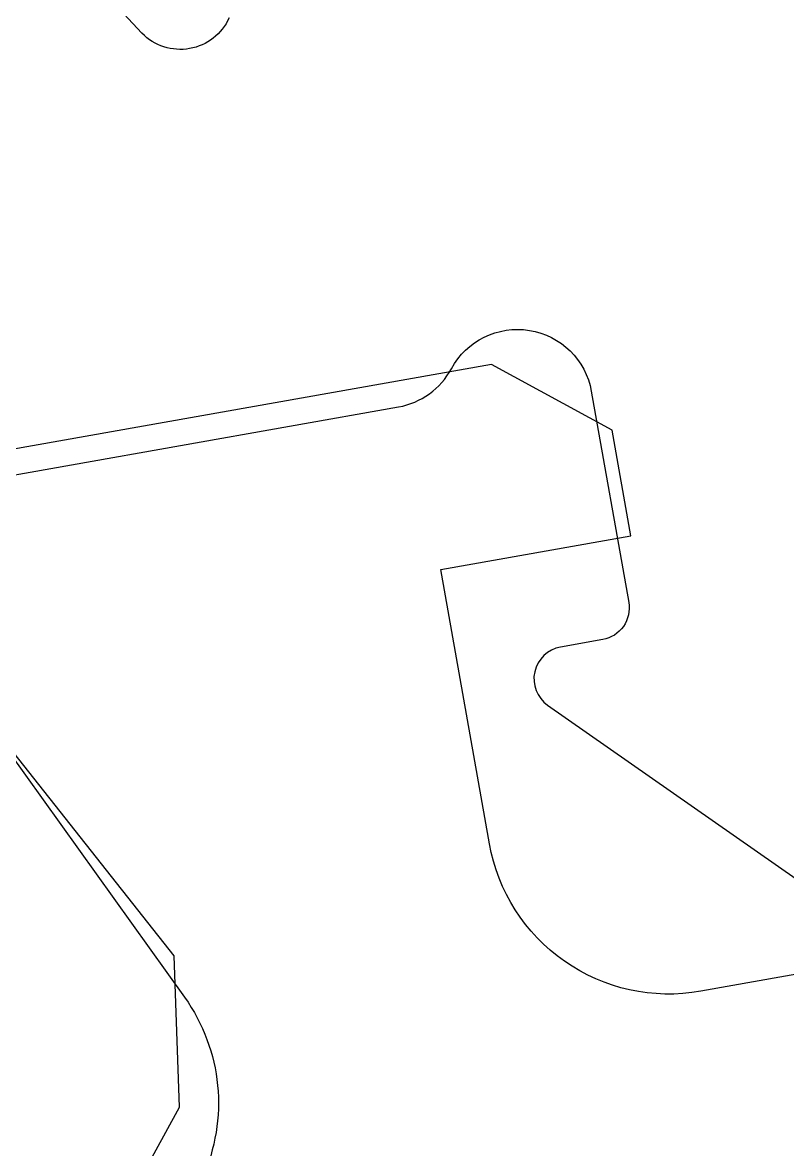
# Model space of a CAD drawing. Header units: millimetres. Extents: x -65527 to 8894748, y -37603 to 223697.
# Drawn here: x -31414.92 to -31410.57, y 101061.9 to 101068.31 of the extents above; entities that cross this region are included whole.
import ezdxf

# ---------------------------------------------------------------- set-up
doc = ezdxf.new("R2010")
doc.units = ezdxf.units.MM
doc.header["$LTSCALE"] = 10
doc.layers.add('Архитектура', color=251, linetype='Continuous')

msp = doc.modelspace()

# ---------------------------------------------------------------- linework, layer by layer
at = {"layer": 'Архитектура', "lineweight": 25, "transparency": 33554684}
for points in [[(-31418.8867, 101069.3293, -0.164997), (-31417.0195, 101065.9312), (-31416.9982, 101065.8112, 0.414304), (-31416.5035, 101065.4654), (-31412.782, 101066.125, 0.228696), (-31412.4812, 101066.3421, -0.319049), (-31412.0378, 101066.5602, -0.319002), (-31411.6857, 101066.2134), (-31411.4729, 101065.0129, -0.4144), (-31411.6211, 101064.8009), (-31411.8612, 101064.7583, 0.668339), (-31411.934, 101064.4284), (-31410.5208, 101063.4406, 0.198883), (-31410.1107, 101063.3501), (-31406.029, 101064.0735, 0.198883), (-31405.6751, 101064.2994), (-31404.6874, 101065.7127, 0.668339), (-31404.8692, 101065.9976), (-31405.1093, 101065.955, -0.4144), (-31405.3213, 101066.1032), (-31405.5341, 101067.3037, -0.710202), (-31404.8313, 101067.6979, 0.228696), (-31404.4742, 101067.5975), (-31395.3007, 101069.2233, 0.414362)], [(-31418.8867, 101069.3293, -0.164997), (-31417.0195, 101065.9312), (-31416.9982, 101065.8112, 0.414304), (-31416.5035, 101065.4654), (-31412.782, 101066.125, 0.228696), (-31412.4812, 101066.3421, -0.319049), (-31412.0378, 101066.5602, -0.319002), (-31411.6857, 101066.2134), (-31411.4729, 101065.0129, -0.4144), (-31411.6211, 101064.8009), (-31411.8612, 101064.7583, 0.668339), (-31411.934, 101064.4284), (-31410.5208, 101063.4406, 0.198883), (-31410.1107, 101063.3501), (-31406.029, 101064.0735, 0.198883), (-31405.6751, 101064.2994), (-31404.6874, 101065.7127, 0.668339), (-31404.8692, 101065.9976), (-31405.1093, 101065.955, -0.4144), (-31405.3213, 101066.1032), (-31405.5341, 101067.3037, -0.710202), (-31404.8313, 101067.6979, 0.228696), (-31404.4742, 101067.5975), (-31395.3007, 101069.2233, 0.414362)], [(-31418.8867, 101069.3293, -0.164997), (-31417.0195, 101065.9312), (-31416.9982, 101065.8112, 0.414304), (-31416.5035, 101065.4654), (-31412.782, 101066.125, 0.228696), (-31412.4812, 101066.3421, -0.319049), (-31412.0378, 101066.5602, -0.319002), (-31411.6857, 101066.2134), (-31411.4729, 101065.0129, -0.4144), (-31411.6211, 101064.8009), (-31411.8612, 101064.7583, 0.668339), (-31411.934, 101064.4284), (-31410.5208, 101063.4406, 0.198883), (-31410.1107, 101063.3501), (-31406.029, 101064.0735, 0.198883), (-31405.6751, 101064.2994), (-31404.6874, 101065.7127, 0.668339), (-31404.8692, 101065.9976), (-31405.1093, 101065.955, -0.4144), (-31405.3213, 101066.1032), (-31405.5341, 101067.3037, -0.710202), (-31404.8313, 101067.6979, 0.228696), (-31404.4742, 101067.5975), (-31395.3007, 101069.2233, 0.414362)], [(-31418.8867, 101069.3293, -0.164997), (-31417.0195, 101065.9312), (-31416.9982, 101065.8112, 0.414304), (-31416.5035, 101065.4654), (-31412.782, 101066.125, 0.228696), (-31412.4812, 101066.3421, -0.319049), (-31412.0378, 101066.5602, -0.319002), (-31411.6857, 101066.2134), (-31411.4729, 101065.0129, -0.4144), (-31411.6211, 101064.8009), (-31411.8612, 101064.7583, 0.668339), (-31411.934, 101064.4284), (-31410.5208, 101063.4406, 0.198883), (-31410.1107, 101063.3501), (-31406.029, 101064.0735, 0.198883), (-31405.6751, 101064.2994), (-31404.6874, 101065.7127, 0.668339), (-31404.8692, 101065.9976), (-31405.1093, 101065.955, -0.4144), (-31405.3213, 101066.1032), (-31405.5341, 101067.3037, -0.710202), (-31404.8313, 101067.6979, 0.228696), (-31404.4742, 101067.5975), (-31395.3007, 101069.2233, 0.414362)], [(-31418.8867, 101069.3293, -0.164997), (-31417.0195, 101065.9312), (-31416.9982, 101065.8112, 0.414304), (-31416.5035, 101065.4654), (-31412.782, 101066.125, 0.228696), (-31412.4812, 101066.3421, -0.319049), (-31412.0378, 101066.5602, -0.319002), (-31411.6857, 101066.2134), (-31411.4729, 101065.0129, -0.4144), (-31411.6211, 101064.8009), (-31411.8612, 101064.7583, 0.668339), (-31411.934, 101064.4284), (-31410.5208, 101063.4406, 0.198883), (-31410.1107, 101063.3501), (-31406.029, 101064.0735, 0.198883), (-31405.6751, 101064.2994), (-31404.6874, 101065.7127, 0.668339), (-31404.8692, 101065.9976), (-31405.1093, 101065.955, -0.4144), (-31405.3213, 101066.1032), (-31405.5341, 101067.3037, -0.710202), (-31404.8313, 101067.6979, 0.228696), (-31404.4742, 101067.5975), (-31395.3007, 101069.2233, 0.414362)], [(-31418.8867, 101069.3293, -0.164997), (-31417.0195, 101065.9312), (-31416.9982, 101065.8112, 0.414304), (-31416.5035, 101065.4654), (-31412.782, 101066.125, 0.228696), (-31412.4812, 101066.3421, -0.319049), (-31412.0378, 101066.5602, -0.319002), (-31411.6857, 101066.2134), (-31411.4729, 101065.0129, -0.4144), (-31411.6211, 101064.8009), (-31411.8612, 101064.7583, 0.668339), (-31411.934, 101064.4284), (-31410.5208, 101063.4406, 0.198883), (-31410.1107, 101063.3501), (-31406.029, 101064.0735, 0.198883), (-31405.6751, 101064.2994), (-31404.6874, 101065.7127, 0.668339), (-31404.8692, 101065.9976), (-31405.1093, 101065.955, -0.4144), (-31405.3213, 101066.1032), (-31405.5341, 101067.3037, -0.710202), (-31404.8313, 101067.6979, 0.228696), (-31404.4742, 101067.5975), (-31395.3007, 101069.2233, 0.414362)], [(-31418.8867, 101069.3293, -0.164997), (-31417.0195, 101065.9312), (-31416.9982, 101065.8112, 0.414304), (-31416.5035, 101065.4654), (-31412.782, 101066.125, 0.228696), (-31412.4812, 101066.3421, -0.319049), (-31412.0378, 101066.5602, -0.319002), (-31411.6857, 101066.2134), (-31411.4729, 101065.0129, -0.4144), (-31411.6211, 101064.8009), (-31411.8612, 101064.7583, 0.668339), (-31411.934, 101064.4284), (-31410.5208, 101063.4406, 0.198883), (-31410.1107, 101063.3501), (-31406.029, 101064.0735, 0.198883), (-31405.6751, 101064.2994), (-31404.6874, 101065.7127, 0.668339), (-31404.8692, 101065.9976), (-31405.1093, 101065.955, -0.4144), (-31405.3213, 101066.1032), (-31405.5341, 101067.3037, -0.710202), (-31404.8313, 101067.6979, 0.228696), (-31404.4742, 101067.5975), (-31395.3007, 101069.2233, 0.414362)], [(-31418.8867, 101069.3293, -0.164997), (-31417.0195, 101065.9312), (-31416.9982, 101065.8112, 0.414304), (-31416.5035, 101065.4654), (-31412.782, 101066.125, 0.228696), (-31412.4812, 101066.3421, -0.319049), (-31412.0378, 101066.5602, -0.319002), (-31411.6857, 101066.2134), (-31411.4729, 101065.0129, -0.4144), (-31411.6211, 101064.8009), (-31411.8612, 101064.7583, 0.668339), (-31411.934, 101064.4284), (-31410.5208, 101063.4406, 0.198883), (-31410.1107, 101063.3501), (-31406.029, 101064.0735, 0.198883), (-31405.6751, 101064.2994), (-31404.6874, 101065.7127, 0.668339), (-31404.8692, 101065.9976), (-31405.1093, 101065.955, -0.4144), (-31405.3213, 101066.1032), (-31405.5341, 101067.3037, -0.710202), (-31404.8313, 101067.6979, 0.228696), (-31404.4742, 101067.5975), (-31395.3007, 101069.2233, 0.414362)], [(-31418.8867, 101069.3293, -0.164997), (-31417.0195, 101065.9312), (-31416.9982, 101065.8112, 0.414304), (-31416.5035, 101065.4654), (-31412.782, 101066.125, 0.228696), (-31412.4812, 101066.3421, -0.319049), (-31412.0378, 101066.5602, -0.319002), (-31411.6857, 101066.2134), (-31411.4729, 101065.0129, -0.4144), (-31411.6211, 101064.8009), (-31411.8612, 101064.7583, 0.668339), (-31411.934, 101064.4284), (-31410.5208, 101063.4406, 0.198883), (-31410.1107, 101063.3501), (-31406.029, 101064.0735, 0.198883), (-31405.6751, 101064.2994), (-31404.6874, 101065.7127, 0.668339), (-31404.8692, 101065.9976), (-31405.1093, 101065.955, -0.4144), (-31405.3213, 101066.1032), (-31405.5341, 101067.3037, -0.710202), (-31404.8313, 101067.6979, 0.228696), (-31404.4742, 101067.5975), (-31395.3007, 101069.2233, 0.414362)], [(-31418.8867, 101069.3293, -0.164997), (-31417.0195, 101065.9312), (-31416.9982, 101065.8112, 0.414304), (-31416.5035, 101065.4654), (-31412.782, 101066.125, 0.228696), (-31412.4812, 101066.3421, -0.319049), (-31412.0378, 101066.5602, -0.319002), (-31411.6857, 101066.2134), (-31411.4729, 101065.0129, -0.4144), (-31411.6211, 101064.8009), (-31411.8612, 101064.7583, 0.668339), (-31411.934, 101064.4284), (-31410.5208, 101063.4406, 0.198883), (-31410.1107, 101063.3501), (-31406.029, 101064.0735, 0.198883), (-31405.6751, 101064.2994), (-31404.6874, 101065.7127, 0.668339), (-31404.8692, 101065.9976), (-31405.1093, 101065.955, -0.4144), (-31405.3213, 101066.1032), (-31405.5341, 101067.3037, -0.710202), (-31404.8313, 101067.6979, 0.228696), (-31404.4742, 101067.5975), (-31395.3007, 101069.2233, 0.414362)], [(-31418.8867, 101069.3293, -0.164997), (-31417.0195, 101065.9312), (-31416.9982, 101065.8112, 0.414304), (-31416.5035, 101065.4654), (-31412.782, 101066.125, 0.228696), (-31412.4812, 101066.3421, -0.319049), (-31412.0378, 101066.5602, -0.319002), (-31411.6857, 101066.2134), (-31411.4729, 101065.0129, -0.4144), (-31411.6211, 101064.8009), (-31411.8612, 101064.7583, 0.668339), (-31411.934, 101064.4284), (-31410.5208, 101063.4406, 0.198883), (-31410.1107, 101063.3501), (-31406.029, 101064.0735, 0.198883), (-31405.6751, 101064.2994), (-31404.6874, 101065.7127, 0.668339), (-31404.8692, 101065.9976), (-31405.1093, 101065.955, -0.4144), (-31405.3213, 101066.1032), (-31405.5341, 101067.3037, -0.710202), (-31404.8313, 101067.6979, 0.228696), (-31404.4742, 101067.5975), (-31395.3007, 101069.2233, 0.414362)], [(-31418.8867, 101069.3293, -0.164997), (-31417.0195, 101065.9312), (-31416.9982, 101065.8112, 0.414304), (-31416.5035, 101065.4654), (-31412.782, 101066.125, 0.228696), (-31412.4812, 101066.3421, -0.319049), (-31412.0378, 101066.5602, -0.319002), (-31411.6857, 101066.2134), (-31411.4729, 101065.0129, -0.4144), (-31411.6211, 101064.8009), (-31411.8612, 101064.7583, 0.668339), (-31411.934, 101064.4284), (-31410.5208, 101063.4406, 0.198883), (-31410.1107, 101063.3501), (-31406.029, 101064.0735, 0.198883), (-31405.6751, 101064.2994), (-31404.6874, 101065.7127, 0.668339), (-31404.8692, 101065.9976), (-31405.1093, 101065.955, -0.4144), (-31405.3213, 101066.1032), (-31405.5341, 101067.3037, -0.710202), (-31404.8313, 101067.6979, 0.228696), (-31404.4742, 101067.5975), (-31395.3007, 101069.2233, 0.414362)], [(-31418.8867, 101069.3293, -0.164997), (-31417.0195, 101065.9312), (-31416.9982, 101065.8112, 0.414304), (-31416.5035, 101065.4654), (-31412.782, 101066.125, 0.228696), (-31412.4812, 101066.3421, -0.319049), (-31412.0378, 101066.5602, -0.319002), (-31411.6857, 101066.2134), (-31411.4729, 101065.0129, -0.4144), (-31411.6211, 101064.8009), (-31411.8612, 101064.7583, 0.668339), (-31411.934, 101064.4284), (-31410.5208, 101063.4406, 0.198883), (-31410.1107, 101063.3501), (-31406.029, 101064.0735, 0.198883), (-31405.6751, 101064.2994), (-31404.6874, 101065.7127, 0.668339), (-31404.8692, 101065.9976), (-31405.1093, 101065.955, -0.4144), (-31405.3213, 101066.1032), (-31405.5341, 101067.3037, -0.710202), (-31404.8313, 101067.6979, 0.228696), (-31404.4742, 101067.5975), (-31395.3007, 101069.2233, 0.414362)], [(-31418.8867, 101069.3293, -0.164997), (-31417.0195, 101065.9312), (-31416.9982, 101065.8112, 0.414304), (-31416.5035, 101065.4654), (-31412.782, 101066.125, 0.228696), (-31412.4812, 101066.3421, -0.319049), (-31412.0378, 101066.5602, -0.319002), (-31411.6857, 101066.2134), (-31411.4729, 101065.0129, -0.4144), (-31411.6211, 101064.8009), (-31411.8612, 101064.7583, 0.668339), (-31411.934, 101064.4284), (-31410.5208, 101063.4406, 0.198883), (-31410.1107, 101063.3501), (-31406.029, 101064.0735, 0.198883), (-31405.6751, 101064.2994), (-31404.6874, 101065.7127, 0.668339), (-31404.8692, 101065.9976), (-31405.1093, 101065.955, -0.4144), (-31405.3213, 101066.1032), (-31405.5341, 101067.3037, -0.710202), (-31404.8313, 101067.6979, 0.228696), (-31404.4742, 101067.5975), (-31395.3007, 101069.2233, 0.414362)], [(-31418.8867, 101069.3293, -0.164997), (-31417.0195, 101065.9312), (-31416.9982, 101065.8112, 0.414304), (-31416.5035, 101065.4654), (-31412.782, 101066.125, 0.228696), (-31412.4812, 101066.3421, -0.319049), (-31412.0378, 101066.5602, -0.319002), (-31411.6857, 101066.2134), (-31411.4729, 101065.0129, -0.4144), (-31411.6211, 101064.8009), (-31411.8612, 101064.7583, 0.668339), (-31411.934, 101064.4284), (-31410.5208, 101063.4406, 0.198883), (-31410.1107, 101063.3501), (-31406.029, 101064.0735, 0.198883), (-31405.6751, 101064.2994), (-31404.6874, 101065.7127, 0.668339), (-31404.8692, 101065.9976), (-31405.1093, 101065.955, -0.4144), (-31405.3213, 101066.1032), (-31405.5341, 101067.3037, -0.710202), (-31404.8313, 101067.6979, 0.228696), (-31404.4742, 101067.5975), (-31395.3007, 101069.2233, 0.414362)], [(-31418.8867, 101069.3293, -0.164997), (-31417.0195, 101065.9312), (-31416.9982, 101065.8112, 0.414304), (-31416.5035, 101065.4654), (-31412.782, 101066.125, 0.228696), (-31412.4812, 101066.3421, -0.319049), (-31412.0378, 101066.5602, -0.319002), (-31411.6857, 101066.2134), (-31411.4729, 101065.0129, -0.4144), (-31411.6211, 101064.8009), (-31411.8612, 101064.7583, 0.668339), (-31411.934, 101064.4284), (-31410.5208, 101063.4406, 0.198883), (-31410.1107, 101063.3501), (-31406.029, 101064.0735, 0.198883), (-31405.6751, 101064.2994), (-31404.6874, 101065.7127, 0.668339), (-31404.8692, 101065.9976), (-31405.1093, 101065.955, -0.4144), (-31405.3213, 101066.1032), (-31405.5341, 101067.3037, -0.710202), (-31404.8313, 101067.6979, 0.228696), (-31404.4742, 101067.5975), (-31395.3007, 101069.2233, 0.414362)], [(-31418.8867, 101069.3293, -0.164997), (-31417.0195, 101065.9312), (-31416.9982, 101065.8112, 0.414304), (-31416.5035, 101065.4654), (-31412.782, 101066.125, 0.228696), (-31412.4812, 101066.3421, -0.319049), (-31412.0378, 101066.5602, -0.319002), (-31411.6857, 101066.2134), (-31411.4729, 101065.0129, -0.4144), (-31411.6211, 101064.8009), (-31411.8612, 101064.7583, 0.668339), (-31411.934, 101064.4284), (-31410.5208, 101063.4406, 0.198883), (-31410.1107, 101063.3501), (-31406.029, 101064.0735, 0.198883), (-31405.6751, 101064.2994), (-31404.6874, 101065.7127, 0.668339), (-31404.8692, 101065.9976), (-31405.1093, 101065.955, -0.4144), (-31405.3213, 101066.1032), (-31405.5341, 101067.3037, -0.710202), (-31404.8313, 101067.6979, 0.228696), (-31404.4742, 101067.5975), (-31395.3007, 101069.2233, 0.414362)], [(-31418.8867, 101069.3293, -0.164997), (-31417.0195, 101065.9312), (-31416.9982, 101065.8112, 0.414304), (-31416.5035, 101065.4654), (-31412.782, 101066.125, 0.228696), (-31412.4812, 101066.3421, -0.319049), (-31412.0378, 101066.5602, -0.319002), (-31411.6857, 101066.2134), (-31411.4729, 101065.0129, -0.4144), (-31411.6211, 101064.8009), (-31411.8612, 101064.7583, 0.668339), (-31411.934, 101064.4284), (-31410.5208, 101063.4406, 0.198883), (-31410.1107, 101063.3501), (-31406.029, 101064.0735, 0.198883), (-31405.6751, 101064.2994), (-31404.6874, 101065.7127, 0.668339), (-31404.8692, 101065.9976), (-31405.1093, 101065.955, -0.4144), (-31405.3213, 101066.1032), (-31405.5341, 101067.3037, -0.710202), (-31404.8313, 101067.6979, 0.228696), (-31404.4742, 101067.5975), (-31395.3007, 101069.2233, 0.414362)], [(-31418.8867, 101069.3293, -0.164997), (-31417.0195, 101065.9312), (-31416.9982, 101065.8112, 0.414304), (-31416.5035, 101065.4654), (-31412.782, 101066.125, 0.228696), (-31412.4812, 101066.3421, -0.319049), (-31412.0378, 101066.5602, -0.319002), (-31411.6857, 101066.2134), (-31411.4729, 101065.0129, -0.4144), (-31411.6211, 101064.8009), (-31411.8612, 101064.7583, 0.668339), (-31411.934, 101064.4284), (-31410.5208, 101063.4406, 0.198883), (-31410.1107, 101063.3501), (-31406.029, 101064.0735, 0.198883), (-31405.6751, 101064.2994), (-31404.6874, 101065.7127, 0.668339), (-31404.8692, 101065.9976), (-31405.1093, 101065.955, -0.4144), (-31405.3213, 101066.1032), (-31405.5341, 101067.3037, -0.710202), (-31404.8313, 101067.6979, 0.228696), (-31404.4742, 101067.5975), (-31395.3007, 101069.2233, 0.414362)], [(-31418.8867, 101069.3293, -0.164997), (-31417.0195, 101065.9312), (-31416.9982, 101065.8112, 0.414304), (-31416.5035, 101065.4654), (-31412.782, 101066.125, 0.228696), (-31412.4812, 101066.3421, -0.319049), (-31412.0378, 101066.5602, -0.319002), (-31411.6857, 101066.2134), (-31411.4729, 101065.0129, -0.4144), (-31411.6211, 101064.8009), (-31411.8612, 101064.7583, 0.668339), (-31411.934, 101064.4284), (-31410.5208, 101063.4406, 0.198883), (-31410.1107, 101063.3501), (-31406.029, 101064.0735, 0.198883), (-31405.6751, 101064.2994), (-31404.6874, 101065.7127, 0.668339), (-31404.8692, 101065.9976), (-31405.1093, 101065.955, -0.4144), (-31405.3213, 101066.1032), (-31405.5341, 101067.3037, -0.710202), (-31404.8313, 101067.6979, 0.228696), (-31404.4742, 101067.5975), (-31395.3007, 101069.2233, 0.414362)], [(-31418.8867, 101069.3293, -0.164997), (-31417.0195, 101065.9312), (-31416.9982, 101065.8112, 0.414304), (-31416.5035, 101065.4654), (-31412.782, 101066.125, 0.228696), (-31412.4812, 101066.3421, -0.319049), (-31412.0378, 101066.5602, -0.319002), (-31411.6857, 101066.2134), (-31411.4729, 101065.0129, -0.4144), (-31411.6211, 101064.8009), (-31411.8612, 101064.7583, 0.668339), (-31411.934, 101064.4284), (-31410.5208, 101063.4406, 0.198883), (-31410.1107, 101063.3501), (-31406.029, 101064.0735, 0.198883), (-31405.6751, 101064.2994), (-31404.6874, 101065.7127, 0.668339), (-31404.8692, 101065.9976), (-31405.1093, 101065.955, -0.4144), (-31405.3213, 101066.1032), (-31405.5341, 101067.3037, -0.710202), (-31404.8313, 101067.6979, 0.228696), (-31404.4742, 101067.5975), (-31395.3007, 101069.2233, 0.414362)], [(-31418.8867, 101069.3293, -0.164997), (-31417.0195, 101065.9312), (-31416.9982, 101065.8112, 0.414304), (-31416.5035, 101065.4654), (-31412.782, 101066.125, 0.228696), (-31412.4812, 101066.3421, -0.319049), (-31412.0378, 101066.5602, -0.319002), (-31411.6857, 101066.2134), (-31411.4729, 101065.0129, -0.4144), (-31411.6211, 101064.8009), (-31411.8612, 101064.7583, 0.668339), (-31411.934, 101064.4284), (-31410.5208, 101063.4406, 0.198883), (-31410.1107, 101063.3501), (-31406.029, 101064.0735, 0.198883), (-31405.6751, 101064.2994), (-31404.6874, 101065.7127, 0.668339), (-31404.8692, 101065.9976), (-31405.1093, 101065.955, -0.4144), (-31405.3213, 101066.1032), (-31405.5341, 101067.3037, -0.710202), (-31404.8313, 101067.6979, 0.228696), (-31404.4742, 101067.5975), (-31395.3007, 101069.2233, 0.414362)], [(-31418.8867, 101069.3293, -0.164997), (-31417.0195, 101065.9312), (-31416.9982, 101065.8112, 0.414304), (-31416.5035, 101065.4654), (-31412.782, 101066.125, 0.228696), (-31412.4812, 101066.3421, -0.319049), (-31412.0378, 101066.5602, -0.319002), (-31411.6857, 101066.2134), (-31411.4729, 101065.0129, -0.4144), (-31411.6211, 101064.8009), (-31411.8612, 101064.7583, 0.668339), (-31411.934, 101064.4284), (-31410.5208, 101063.4406, 0.198883), (-31410.1107, 101063.3501), (-31406.029, 101064.0735, 0.198883), (-31405.6751, 101064.2994), (-31404.6874, 101065.7127, 0.668339), (-31404.8692, 101065.9976), (-31405.1093, 101065.955, -0.4144), (-31405.3213, 101066.1032), (-31405.5341, 101067.3037, -0.710202), (-31404.8313, 101067.6979, 0.228696), (-31404.4742, 101067.5975), (-31395.3007, 101069.2233, 0.414362)], [(-31418.8867, 101069.3293, -0.164997), (-31417.0195, 101065.9312), (-31416.9982, 101065.8112, 0.414304), (-31416.5035, 101065.4654), (-31412.782, 101066.125, 0.228696), (-31412.4812, 101066.3421, -0.319049), (-31412.0378, 101066.5602, -0.319002), (-31411.6857, 101066.2134), (-31411.4729, 101065.0129, -0.4144), (-31411.6211, 101064.8009), (-31411.8612, 101064.7583, 0.668339), (-31411.934, 101064.4284), (-31410.5208, 101063.4406, 0.198883), (-31410.1107, 101063.3501), (-31406.029, 101064.0735, 0.198883), (-31405.6751, 101064.2994), (-31404.6874, 101065.7127, 0.668339), (-31404.8692, 101065.9976), (-31405.1093, 101065.955, -0.4144), (-31405.3213, 101066.1032), (-31405.5341, 101067.3037, -0.710202), (-31404.8313, 101067.6979, 0.228696), (-31404.4742, 101067.5975), (-31395.3007, 101069.2233, 0.414362)], [(-31418.8867, 101069.3293, -0.164997), (-31417.0195, 101065.9312), (-31416.9982, 101065.8112, 0.414304), (-31416.5035, 101065.4654), (-31412.782, 101066.125, 0.228696), (-31412.4812, 101066.3421, -0.319049), (-31412.0378, 101066.5602, -0.319002), (-31411.6857, 101066.2134), (-31411.4729, 101065.0129, -0.4144), (-31411.6211, 101064.8009), (-31411.8612, 101064.7583, 0.668339), (-31411.934, 101064.4284), (-31410.5208, 101063.4406, 0.198883), (-31410.1107, 101063.3501), (-31406.029, 101064.0735, 0.198883), (-31405.6751, 101064.2994), (-31404.6874, 101065.7127, 0.668339), (-31404.8692, 101065.9976), (-31405.1093, 101065.955, -0.4144), (-31405.3213, 101066.1032), (-31405.5341, 101067.3037, -0.710202), (-31404.8313, 101067.6979, 0.228696), (-31404.4742, 101067.5975), (-31395.3007, 101069.2233, 0.414362)], [(-31418.8867, 101069.3293, -0.164997), (-31417.0195, 101065.9312), (-31416.9982, 101065.8112, 0.414304), (-31416.5035, 101065.4654), (-31412.782, 101066.125, 0.228696), (-31412.4812, 101066.3421, -0.319049), (-31412.0378, 101066.5602, -0.319002), (-31411.6857, 101066.2134), (-31411.4729, 101065.0129, -0.4144), (-31411.6211, 101064.8009), (-31411.8612, 101064.7583, 0.668339), (-31411.934, 101064.4284), (-31410.5208, 101063.4406, 0.198883), (-31410.1107, 101063.3501), (-31406.029, 101064.0735, 0.198883), (-31405.6751, 101064.2994), (-31404.6874, 101065.7127, 0.668339), (-31404.8692, 101065.9976), (-31405.1093, 101065.955, -0.4144), (-31405.3213, 101066.1032), (-31405.5341, 101067.3037, -0.710202), (-31404.8313, 101067.6979, 0.228696), (-31404.4742, 101067.5975), (-31395.3007, 101069.2233, 0.414362)], [(-31418.8867, 101069.3293, -0.164997), (-31417.0195, 101065.9312), (-31416.9982, 101065.8112, 0.414304), (-31416.5035, 101065.4654), (-31412.782, 101066.125, 0.228696), (-31412.4812, 101066.3421, -0.319049), (-31412.0378, 101066.5602, -0.319002), (-31411.6857, 101066.2134), (-31411.4729, 101065.0129, -0.4144), (-31411.6211, 101064.8009), (-31411.8612, 101064.7583, 0.668339), (-31411.934, 101064.4284), (-31410.5208, 101063.4406, 0.198883), (-31410.1107, 101063.3501), (-31406.029, 101064.0735, 0.198883), (-31405.6751, 101064.2994), (-31404.6874, 101065.7127, 0.668339), (-31404.8692, 101065.9976), (-31405.1093, 101065.955, -0.4144), (-31405.3213, 101066.1032), (-31405.5341, 101067.3037, -0.710202), (-31404.8313, 101067.6979, 0.228696), (-31404.4742, 101067.5975), (-31395.3007, 101069.2233, 0.414362)], [(-31418.8867, 101069.3293, -0.164997), (-31417.0195, 101065.9312), (-31416.9982, 101065.8112, 0.414304), (-31416.5035, 101065.4654), (-31412.782, 101066.125, 0.228696), (-31412.4812, 101066.3421, -0.319049), (-31412.0378, 101066.5602, -0.319002), (-31411.6857, 101066.2134), (-31411.4729, 101065.0129, -0.4144), (-31411.6211, 101064.8009), (-31411.8612, 101064.7583, 0.668339), (-31411.934, 101064.4284), (-31410.5208, 101063.4406, 0.198883), (-31410.1107, 101063.3501), (-31406.029, 101064.0735, 0.198883), (-31405.6751, 101064.2994), (-31404.6874, 101065.7127, 0.668339), (-31404.8692, 101065.9976), (-31405.1093, 101065.955, -0.4144), (-31405.3213, 101066.1032), (-31405.5341, 101067.3037, -0.710202), (-31404.8313, 101067.6979, 0.228696), (-31404.4742, 101067.5975), (-31395.3007, 101069.2233, 0.414362)], [(-31413.7458, 101068.3379, -0.527868), (-31414.2414, 101068.2501), (-31414.8344, 101068.8879, 0.57795)], [(-31413.7458, 101068.3379, -0.527868), (-31414.2414, 101068.2501), (-31414.8344, 101068.8879, 0.57795)], [(-31413.7458, 101068.3379, -0.527868), (-31414.2414, 101068.2501), (-31414.8344, 101068.8879, 0.57795)], [(-31413.7458, 101068.3379, -0.527868), (-31414.2414, 101068.2501), (-31414.8344, 101068.8879, 0.57795)], [(-31413.7458, 101068.3379, -0.527868), (-31414.2414, 101068.2501), (-31414.8344, 101068.8879, 0.57795)], [(-31413.7458, 101068.3379, -0.527868), (-31414.2414, 101068.2501), (-31414.8344, 101068.8879, 0.57795)], [(-31413.7458, 101068.3379, -0.527868), (-31414.2414, 101068.2501), (-31414.8344, 101068.8879, 0.57795)], [(-31413.7458, 101068.3379, -0.527868), (-31414.2414, 101068.2501), (-31414.8344, 101068.8879, 0.57795)], [(-31413.7458, 101068.3379, -0.527868), (-31414.2414, 101068.2501), (-31414.8344, 101068.8879, 0.57795)], [(-31413.7458, 101068.3379, -0.527868), (-31414.2414, 101068.2501), (-31414.8344, 101068.8879, 0.57795)], [(-31413.7458, 101068.3379, -0.527868), (-31414.2414, 101068.2501), (-31414.8344, 101068.8879, 0.57795)], [(-31413.7458, 101068.3379, -0.527868), (-31414.2414, 101068.2501), (-31414.8344, 101068.8879, 0.57795)], [(-31413.7458, 101068.3379, -0.527868), (-31414.2414, 101068.2501), (-31414.8344, 101068.8879, 0.57795)], [(-31413.7458, 101068.3379, -0.527868), (-31414.2414, 101068.2501), (-31414.8344, 101068.8879, 0.57795)], [(-31413.7458, 101068.3379, -0.527868), (-31414.2414, 101068.2501), (-31414.8344, 101068.8879, 0.57795)], [(-31413.7458, 101068.3379, -0.527868), (-31414.2414, 101068.2501), (-31414.8344, 101068.8879, 0.57795)], [(-31413.7458, 101068.3379, -0.527868), (-31414.2414, 101068.2501), (-31414.8344, 101068.8879, 0.57795)], [(-31413.7458, 101068.3379, -0.527868), (-31414.2414, 101068.2501), (-31414.8344, 101068.8879, 0.57795)], [(-31413.7458, 101068.3379, -0.527868), (-31414.2414, 101068.2501), (-31414.8344, 101068.8879, 0.57795)], [(-31413.7458, 101068.3379, -0.527868), (-31414.2414, 101068.2501), (-31414.8344, 101068.8879, 0.57795)], [(-31413.7458, 101068.3379, -0.527868), (-31414.2414, 101068.2501), (-31414.8344, 101068.8879, 0.57795)], [(-31413.7458, 101068.3379, -0.527868), (-31414.2414, 101068.2501), (-31414.8344, 101068.8879, 0.57795)], [(-31413.7458, 101068.3379, -0.527868), (-31414.2414, 101068.2501), (-31414.8344, 101068.8879, 0.57795)], [(-31413.7458, 101068.3379, -0.527868), (-31414.2414, 101068.2501), (-31414.8344, 101068.8879, 0.57795)], [(-31413.7458, 101068.3379, -0.527868), (-31414.2414, 101068.2501), (-31414.8344, 101068.8879, 0.57795)], [(-31413.7458, 101068.3379, -0.527868), (-31414.2414, 101068.2501), (-31414.8344, 101068.8879, 0.57795)], [(-31413.7458, 101068.3379, -0.527868), (-31414.2414, 101068.2501), (-31414.8344, 101068.8879, 0.57795)], [(-31413.7458, 101068.3379, -0.527868), (-31414.2414, 101068.2501), (-31414.8344, 101068.8879, 0.57795)], [(-31404.4607, 101063.9706), (-31411.0635, 101062.8003, -0.414326), (-31412.2649, 101063.6399), (-31412.5415, 101065.2006), (-31411.461, 101065.3921), (-31411.5674, 101065.9923), (-31412.2527, 101066.3662), (-31415.6142, 101065.7704, 0.551224), (-31415.8092, 101065.2933), (-31413.9992, 101062.7662, -0.267349), (-31413.8989, 101061.7367), (-31414.4489, 101060.6487, 0.249629), (-31414.4161, 101060.1341), (-31411.9481, 101055.9901, 0.827043), (-31410.941, 101056.3741), (-31411.6006, 101060.0957, -0.414326), (-31410.7609, 101061.297), (-31403.4378, 101062.595, 0.414326)], [(-31404.4607, 101063.9706), (-31411.0635, 101062.8003, -0.414326), (-31412.2649, 101063.6399), (-31412.5415, 101065.2006), (-31411.461, 101065.3921), (-31411.5674, 101065.9923), (-31412.2527, 101066.3662), (-31415.6142, 101065.7704, 0.551224), (-31415.8092, 101065.2933), (-31413.9992, 101062.7662, -0.267349), (-31413.8989, 101061.7367), (-31414.4489, 101060.6487, 0.249629), (-31414.4161, 101060.1341), (-31411.9481, 101055.9901, 0.827043), (-31410.941, 101056.3741), (-31411.6006, 101060.0957, -0.414326), (-31410.7609, 101061.297), (-31403.4378, 101062.595, 0.414326)], [(-31404.4607, 101063.9706), (-31411.0635, 101062.8003, -0.414326), (-31412.2649, 101063.6399), (-31412.5415, 101065.2006), (-31411.461, 101065.3921), (-31411.5674, 101065.9923), (-31412.2527, 101066.3662), (-31415.6142, 101065.7704, 0.551224), (-31415.8092, 101065.2933), (-31413.9992, 101062.7662, -0.267349), (-31413.8989, 101061.7367), (-31414.4489, 101060.6487, 0.249629), (-31414.4161, 101060.1341), (-31411.9481, 101055.9901, 0.827043), (-31410.941, 101056.3741), (-31411.6006, 101060.0957, -0.414326), (-31410.7609, 101061.297), (-31403.4378, 101062.595, 0.414326)], [(-31404.4607, 101063.9706), (-31411.0635, 101062.8003, -0.414326), (-31412.2649, 101063.6399), (-31412.5415, 101065.2006), (-31411.461, 101065.3921), (-31411.5674, 101065.9923), (-31412.2527, 101066.3662), (-31415.6142, 101065.7704, 0.551224), (-31415.8092, 101065.2933), (-31413.9992, 101062.7662, -0.267349), (-31413.8989, 101061.7367), (-31414.4489, 101060.6487, 0.249629), (-31414.4161, 101060.1341), (-31411.9481, 101055.9901, 0.827043), (-31410.941, 101056.3741), (-31411.6006, 101060.0957, -0.414326), (-31410.7609, 101061.297), (-31403.4378, 101062.595, 0.414326)], [(-31404.4607, 101063.9706), (-31411.0635, 101062.8003, -0.414326), (-31412.2649, 101063.6399), (-31412.5415, 101065.2006), (-31411.461, 101065.3921), (-31411.5674, 101065.9923), (-31412.2527, 101066.3662), (-31415.6142, 101065.7704, 0.551224), (-31415.8092, 101065.2933), (-31413.9992, 101062.7662, -0.267349), (-31413.8989, 101061.7367), (-31414.4489, 101060.6487, 0.249629), (-31414.4161, 101060.1341), (-31411.9481, 101055.9901, 0.827043), (-31410.941, 101056.3741), (-31411.6006, 101060.0957, -0.414326), (-31410.7609, 101061.297), (-31403.4378, 101062.595, 0.414326)], [(-31404.4607, 101063.9706), (-31411.0635, 101062.8003, -0.414326), (-31412.2649, 101063.6399), (-31412.5415, 101065.2006), (-31411.461, 101065.3921), (-31411.5674, 101065.9923), (-31412.2527, 101066.3662), (-31415.6142, 101065.7704, 0.551224), (-31415.8092, 101065.2933), (-31413.9992, 101062.7662, -0.267349), (-31413.8989, 101061.7367), (-31414.4489, 101060.6487, 0.249629), (-31414.4161, 101060.1341), (-31411.9481, 101055.9901, 0.827043), (-31410.941, 101056.3741), (-31411.6006, 101060.0957, -0.414326), (-31410.7609, 101061.297), (-31403.4378, 101062.595, 0.414326)], [(-31404.4607, 101063.9706), (-31411.0635, 101062.8003, -0.414326), (-31412.2649, 101063.6399), (-31412.5415, 101065.2006), (-31411.461, 101065.3921), (-31411.5674, 101065.9923), (-31412.2527, 101066.3662), (-31415.6142, 101065.7704, 0.551224), (-31415.8092, 101065.2933), (-31413.9992, 101062.7662, -0.267349), (-31413.8989, 101061.7367), (-31414.4489, 101060.6487, 0.249629), (-31414.4161, 101060.1341), (-31411.9481, 101055.9901, 0.827043), (-31410.941, 101056.3741), (-31411.6006, 101060.0957, -0.414326), (-31410.7609, 101061.297), (-31403.4378, 101062.595, 0.414326)], [(-31404.4607, 101063.9706), (-31411.0635, 101062.8003, -0.414326), (-31412.2649, 101063.6399), (-31412.5415, 101065.2006), (-31411.461, 101065.3921), (-31411.5674, 101065.9923), (-31412.2527, 101066.3662), (-31415.6142, 101065.7704, 0.551224), (-31415.8092, 101065.2933), (-31413.9992, 101062.7662, -0.267349), (-31413.8989, 101061.7367), (-31414.4489, 101060.6487, 0.249629), (-31414.4161, 101060.1341), (-31411.9481, 101055.9901, 0.827043), (-31410.941, 101056.3741), (-31411.6006, 101060.0957, -0.414326), (-31410.7609, 101061.297), (-31403.4378, 101062.595, 0.414326)], [(-31404.4607, 101063.9706), (-31411.0635, 101062.8003, -0.414326), (-31412.2649, 101063.6399), (-31412.5415, 101065.2006), (-31411.461, 101065.3921), (-31411.5674, 101065.9923), (-31412.2527, 101066.3662), (-31415.6142, 101065.7704, 0.551224), (-31415.8092, 101065.2933), (-31413.9992, 101062.7662, -0.267349), (-31413.8989, 101061.7367), (-31414.4489, 101060.6487, 0.249629), (-31414.4161, 101060.1341), (-31411.9481, 101055.9901, 0.827043), (-31410.941, 101056.3741), (-31411.6006, 101060.0957, -0.414326), (-31410.7609, 101061.297), (-31403.4378, 101062.595, 0.414326)], [(-31404.4607, 101063.9706), (-31411.0635, 101062.8003, -0.414326), (-31412.2649, 101063.6399), (-31412.5415, 101065.2006), (-31411.461, 101065.3921), (-31411.5674, 101065.9923), (-31412.2527, 101066.3662), (-31415.6142, 101065.7704, 0.551224), (-31415.8092, 101065.2933), (-31413.9992, 101062.7662, -0.267349), (-31413.8989, 101061.7367), (-31414.4489, 101060.6487, 0.249629), (-31414.4161, 101060.1341), (-31411.9481, 101055.9901, 0.827043), (-31410.941, 101056.3741), (-31411.6006, 101060.0957, -0.414326), (-31410.7609, 101061.297), (-31403.4378, 101062.595, 0.414326)], [(-31404.4607, 101063.9706), (-31411.0635, 101062.8003, -0.414326), (-31412.2649, 101063.6399), (-31412.5415, 101065.2006), (-31411.461, 101065.3921), (-31411.5674, 101065.9923), (-31412.2527, 101066.3662), (-31415.6142, 101065.7704, 0.551224), (-31415.8092, 101065.2933), (-31413.9992, 101062.7662, -0.267349), (-31413.8989, 101061.7367), (-31414.4489, 101060.6487, 0.249629), (-31414.4161, 101060.1341), (-31411.9481, 101055.9901, 0.827043), (-31410.941, 101056.3741), (-31411.6006, 101060.0957, -0.414326), (-31410.7609, 101061.297), (-31403.4378, 101062.595, 0.414326)], [(-31404.4607, 101063.9706), (-31411.0635, 101062.8003, -0.414326), (-31412.2649, 101063.6399), (-31412.5415, 101065.2006), (-31411.461, 101065.3921), (-31411.5674, 101065.9923), (-31412.2527, 101066.3662), (-31415.6142, 101065.7704, 0.551224), (-31415.8092, 101065.2933), (-31413.9992, 101062.7662, -0.267349), (-31413.8989, 101061.7367), (-31414.4489, 101060.6487, 0.249629), (-31414.4161, 101060.1341), (-31411.9481, 101055.9901, 0.827043), (-31410.941, 101056.3741), (-31411.6006, 101060.0957, -0.414326), (-31410.7609, 101061.297), (-31403.4378, 101062.595, 0.414326)], [(-31404.4607, 101063.9706), (-31411.0635, 101062.8003, -0.414326), (-31412.2649, 101063.6399), (-31412.5415, 101065.2006), (-31411.461, 101065.3921), (-31411.5674, 101065.9923), (-31412.2527, 101066.3662), (-31415.6142, 101065.7704, 0.551224), (-31415.8092, 101065.2933), (-31413.9992, 101062.7662, -0.267349), (-31413.8989, 101061.7367), (-31414.4489, 101060.6487, 0.249629), (-31414.4161, 101060.1341), (-31411.9481, 101055.9901, 0.827043), (-31410.941, 101056.3741), (-31411.6006, 101060.0957, -0.414326), (-31410.7609, 101061.297), (-31403.4378, 101062.595, 0.414326)], [(-31404.4607, 101063.9706), (-31411.0635, 101062.8003, -0.414326), (-31412.2649, 101063.6399), (-31412.5415, 101065.2006), (-31411.461, 101065.3921), (-31411.5674, 101065.9923), (-31412.2527, 101066.3662), (-31415.6142, 101065.7704, 0.551224), (-31415.8092, 101065.2933), (-31413.9992, 101062.7662, -0.267349), (-31413.8989, 101061.7367), (-31414.4489, 101060.6487, 0.249629), (-31414.4161, 101060.1341), (-31411.9481, 101055.9901, 0.827043), (-31410.941, 101056.3741), (-31411.6006, 101060.0957, -0.414326), (-31410.7609, 101061.297), (-31403.4378, 101062.595, 0.414326)], [(-31404.4607, 101063.9706), (-31411.0635, 101062.8003, -0.414326), (-31412.2649, 101063.6399), (-31412.5415, 101065.2006), (-31411.461, 101065.3921), (-31411.5674, 101065.9923), (-31412.2527, 101066.3662), (-31415.6142, 101065.7704, 0.551224), (-31415.8092, 101065.2933), (-31413.9992, 101062.7662, -0.267349), (-31413.8989, 101061.7367), (-31414.4489, 101060.6487, 0.249629), (-31414.4161, 101060.1341), (-31411.9481, 101055.9901, 0.827043), (-31410.941, 101056.3741), (-31411.6006, 101060.0957, -0.414326), (-31410.7609, 101061.297), (-31403.4378, 101062.595, 0.414326)], [(-31404.4607, 101063.9706), (-31411.0635, 101062.8003, -0.414326), (-31412.2649, 101063.6399), (-31412.5415, 101065.2006), (-31411.461, 101065.3921), (-31411.5674, 101065.9923), (-31412.2527, 101066.3662), (-31415.6142, 101065.7704, 0.551224), (-31415.8092, 101065.2933), (-31413.9992, 101062.7662, -0.267349), (-31413.8989, 101061.7367), (-31414.4489, 101060.6487, 0.249629), (-31414.4161, 101060.1341), (-31411.9481, 101055.9901, 0.827043), (-31410.941, 101056.3741), (-31411.6006, 101060.0957, -0.414326), (-31410.7609, 101061.297), (-31403.4378, 101062.595, 0.414326)], [(-31404.4607, 101063.9706), (-31411.0635, 101062.8003, -0.414326), (-31412.2649, 101063.6399), (-31412.5415, 101065.2006), (-31411.461, 101065.3921), (-31411.5674, 101065.9923), (-31412.2527, 101066.3662), (-31415.6142, 101065.7704, 0.551224), (-31415.8092, 101065.2933), (-31413.9992, 101062.7662, -0.267349), (-31413.8989, 101061.7367), (-31414.4489, 101060.6487, 0.249629), (-31414.4161, 101060.1341), (-31411.9481, 101055.9901, 0.827043), (-31410.941, 101056.3741), (-31411.6006, 101060.0957, -0.414326), (-31410.7609, 101061.297), (-31403.4378, 101062.595, 0.414326)], [(-31404.4607, 101063.9706), (-31411.0635, 101062.8003, -0.414326), (-31412.2649, 101063.6399), (-31412.5415, 101065.2006), (-31411.461, 101065.3921), (-31411.5674, 101065.9923), (-31412.2527, 101066.3662), (-31415.6142, 101065.7704, 0.551224), (-31415.8092, 101065.2933), (-31413.9992, 101062.7662, -0.267349), (-31413.8989, 101061.7367), (-31414.4489, 101060.6487, 0.249629), (-31414.4161, 101060.1341), (-31411.9481, 101055.9901, 0.827043), (-31410.941, 101056.3741), (-31411.6006, 101060.0957, -0.414326), (-31410.7609, 101061.297), (-31403.4378, 101062.595, 0.414326)], [(-31404.4607, 101063.9706), (-31411.0635, 101062.8003, -0.414326), (-31412.2649, 101063.6399), (-31412.5415, 101065.2006), (-31411.461, 101065.3921), (-31411.5674, 101065.9923), (-31412.2527, 101066.3662), (-31415.6142, 101065.7704, 0.551224), (-31415.8092, 101065.2933), (-31413.9992, 101062.7662, -0.267349), (-31413.8989, 101061.7367), (-31414.4489, 101060.6487, 0.249629), (-31414.4161, 101060.1341), (-31411.9481, 101055.9901, 0.827043), (-31410.941, 101056.3741), (-31411.6006, 101060.0957, -0.414326), (-31410.7609, 101061.297), (-31403.4378, 101062.595, 0.414326)], [(-31404.4607, 101063.9706), (-31411.0635, 101062.8003, -0.414326), (-31412.2649, 101063.6399), (-31412.5415, 101065.2006), (-31411.461, 101065.3921), (-31411.5674, 101065.9923), (-31412.2527, 101066.3662), (-31415.6142, 101065.7704, 0.551224), (-31415.8092, 101065.2933), (-31413.9992, 101062.7662, -0.267349), (-31413.8989, 101061.7367), (-31414.4489, 101060.6487, 0.249629), (-31414.4161, 101060.1341), (-31411.9481, 101055.9901, 0.827043), (-31410.941, 101056.3741), (-31411.6006, 101060.0957, -0.414326), (-31410.7609, 101061.297), (-31403.4378, 101062.595, 0.414326)], [(-31404.4607, 101063.9706), (-31411.0635, 101062.8003, -0.414326), (-31412.2649, 101063.6399), (-31412.5415, 101065.2006), (-31411.461, 101065.3921), (-31411.5674, 101065.9923), (-31412.2527, 101066.3662), (-31415.6142, 101065.7704, 0.551224), (-31415.8092, 101065.2933), (-31413.9992, 101062.7662, -0.267349), (-31413.8989, 101061.7367), (-31414.4489, 101060.6487, 0.249629), (-31414.4161, 101060.1341), (-31411.9481, 101055.9901, 0.827043), (-31410.941, 101056.3741), (-31411.6006, 101060.0957, -0.414326), (-31410.7609, 101061.297), (-31403.4378, 101062.595, 0.414326)], [(-31404.4607, 101063.9706), (-31411.0635, 101062.8003, -0.414326), (-31412.2649, 101063.6399), (-31412.5415, 101065.2006), (-31411.461, 101065.3921), (-31411.5674, 101065.9923), (-31412.2527, 101066.3662), (-31415.6142, 101065.7704, 0.551224), (-31415.8092, 101065.2933), (-31413.9992, 101062.7662, -0.267349), (-31413.8989, 101061.7367), (-31414.4489, 101060.6487, 0.249629), (-31414.4161, 101060.1341), (-31411.9481, 101055.9901, 0.827043), (-31410.941, 101056.3741), (-31411.6006, 101060.0957, -0.414326), (-31410.7609, 101061.297), (-31403.4378, 101062.595, 0.414326)], [(-31404.4607, 101063.9706), (-31411.0635, 101062.8003, -0.414326), (-31412.2649, 101063.6399), (-31412.5415, 101065.2006), (-31411.461, 101065.3921), (-31411.5674, 101065.9923), (-31412.2527, 101066.3662), (-31415.6142, 101065.7704, 0.551224), (-31415.8092, 101065.2933), (-31413.9992, 101062.7662, -0.267349), (-31413.8989, 101061.7367), (-31414.4489, 101060.6487, 0.249629), (-31414.4161, 101060.1341), (-31411.9481, 101055.9901, 0.827043), (-31410.941, 101056.3741), (-31411.6006, 101060.0957, -0.414326), (-31410.7609, 101061.297), (-31403.4378, 101062.595, 0.414326)], [(-31404.4607, 101063.9706), (-31411.0635, 101062.8003, -0.414326), (-31412.2649, 101063.6399), (-31412.5415, 101065.2006), (-31411.461, 101065.3921), (-31411.5674, 101065.9923), (-31412.2527, 101066.3662), (-31415.6142, 101065.7704, 0.551224), (-31415.8092, 101065.2933), (-31413.9992, 101062.7662, -0.267349), (-31413.8989, 101061.7367), (-31414.4489, 101060.6487, 0.249629), (-31414.4161, 101060.1341), (-31411.9481, 101055.9901, 0.827043), (-31410.941, 101056.3741), (-31411.6006, 101060.0957, -0.414326), (-31410.7609, 101061.297), (-31403.4378, 101062.595, 0.414326)], [(-31404.4607, 101063.9706), (-31411.0635, 101062.8003, -0.414326), (-31412.2649, 101063.6399), (-31412.5415, 101065.2006), (-31411.461, 101065.3921), (-31411.5674, 101065.9923), (-31412.2527, 101066.3662), (-31415.6142, 101065.7704, 0.551224), (-31415.8092, 101065.2933), (-31413.9992, 101062.7662, -0.267349), (-31413.8989, 101061.7367), (-31414.4489, 101060.6487, 0.249629), (-31414.4161, 101060.1341), (-31411.9481, 101055.9901, 0.827043), (-31410.941, 101056.3741), (-31411.6006, 101060.0957, -0.414326), (-31410.7609, 101061.297), (-31403.4378, 101062.595, 0.414326)], [(-31404.4607, 101063.9706), (-31411.0635, 101062.8003, -0.414326), (-31412.2649, 101063.6399), (-31412.5415, 101065.2006), (-31411.461, 101065.3921), (-31411.5674, 101065.9923), (-31412.2527, 101066.3662), (-31415.6142, 101065.7704, 0.551224), (-31415.8092, 101065.2933), (-31413.9992, 101062.7662, -0.267349), (-31413.8989, 101061.7367), (-31414.4489, 101060.6487, 0.249629), (-31414.4161, 101060.1341), (-31411.9481, 101055.9901, 0.827043), (-31410.941, 101056.3741), (-31411.6006, 101060.0957, -0.414326), (-31410.7609, 101061.297), (-31403.4378, 101062.595, 0.414326)], [(-31404.4607, 101063.9706), (-31411.0635, 101062.8003, -0.414326), (-31412.2649, 101063.6399), (-31412.5415, 101065.2006), (-31411.461, 101065.3921), (-31411.5674, 101065.9923), (-31412.2527, 101066.3662), (-31415.6142, 101065.7704, 0.551224), (-31415.8092, 101065.2933), (-31413.9992, 101062.7662, -0.267349), (-31413.8989, 101061.7367), (-31414.4489, 101060.6487, 0.249629), (-31414.4161, 101060.1341), (-31411.9481, 101055.9901, 0.827043), (-31410.941, 101056.3741), (-31411.6006, 101060.0957, -0.414326), (-31410.7609, 101061.297), (-31403.4378, 101062.595, 0.414326)]]:
    msp.add_lwpolyline(points, format="xyb", dxfattribs=at)
msp.add_lwpolyline([(-31353.1195, 101062.7829), (-31413.0044, 101052.169), (-31413.2871, 101052.3666), (-31413.4786, 101053.447), (-31413.3023, 101053.8498), (-31410.9013, 101054.2753), (-31410.7037, 101054.5579), (-31410.8314, 101055.2783), (-31411.1353, 101055.5959), (-31413.5363, 101055.1703), (-31413.819, 101055.3679), (-31414.7765, 101060.7702), (-31414.0288, 101062.1409), (-31414.0577, 101063.0025), (-31416.2917, 101065.826), (-31416.9694, 101065.4582), (-31414.6076, 101052.1325), (-31412.8904, 101050.8272), (-31352.7654, 101061.4836)], dxfattribs=at)
msp.add_lwpolyline([(-31353.1195, 101062.7829), (-31413.0044, 101052.169), (-31413.2871, 101052.3666), (-31413.4786, 101053.447), (-31413.3023, 101053.8498), (-31410.9013, 101054.2753), (-31410.7037, 101054.5579), (-31410.8314, 101055.2783), (-31411.1353, 101055.5959), (-31413.5363, 101055.1703), (-31413.819, 101055.3679), (-31414.7765, 101060.7702), (-31414.0288, 101062.1409), (-31414.0577, 101063.0025), (-31416.2917, 101065.826), (-31416.9694, 101065.4582), (-31414.6076, 101052.1325), (-31412.8904, 101050.8272), (-31352.7654, 101061.4836)], dxfattribs=at)
msp.add_lwpolyline([(-31353.1195, 101062.7829), (-31413.0044, 101052.169), (-31413.2871, 101052.3666), (-31413.4786, 101053.447), (-31413.3023, 101053.8498), (-31410.9013, 101054.2753), (-31410.7037, 101054.5579), (-31410.8314, 101055.2783), (-31411.1353, 101055.5959), (-31413.5363, 101055.1703), (-31413.819, 101055.3679), (-31414.7765, 101060.7702), (-31414.0288, 101062.1409), (-31414.0577, 101063.0025), (-31416.2917, 101065.826), (-31416.9694, 101065.4582), (-31414.6076, 101052.1325), (-31412.8904, 101050.8272), (-31352.7654, 101061.4836)], dxfattribs=at)
msp.add_lwpolyline([(-31353.1195, 101062.7829), (-31413.0044, 101052.169), (-31413.2871, 101052.3666), (-31413.4786, 101053.447), (-31413.3023, 101053.8498), (-31410.9013, 101054.2753), (-31410.7037, 101054.5579), (-31410.8314, 101055.2783), (-31411.1353, 101055.5959), (-31413.5363, 101055.1703), (-31413.819, 101055.3679), (-31414.7765, 101060.7702), (-31414.0288, 101062.1409), (-31414.0577, 101063.0025), (-31416.2917, 101065.826), (-31416.9694, 101065.4582), (-31414.6076, 101052.1325), (-31412.8904, 101050.8272), (-31352.7654, 101061.4836)], dxfattribs=at)
msp.add_lwpolyline([(-31353.1195, 101062.7829), (-31413.0044, 101052.169), (-31413.2871, 101052.3666), (-31413.4786, 101053.447), (-31413.3023, 101053.8498), (-31410.9013, 101054.2753), (-31410.7037, 101054.5579), (-31410.8314, 101055.2783), (-31411.1353, 101055.5959), (-31413.5363, 101055.1703), (-31413.819, 101055.3679), (-31414.7765, 101060.7702), (-31414.0288, 101062.1409), (-31414.0577, 101063.0025), (-31416.2917, 101065.826), (-31416.9694, 101065.4582), (-31414.6076, 101052.1325), (-31412.8904, 101050.8272), (-31352.7654, 101061.4836)], dxfattribs=at)
msp.add_lwpolyline([(-31353.1195, 101062.7829), (-31413.0044, 101052.169), (-31413.2871, 101052.3666), (-31413.4786, 101053.447), (-31413.3023, 101053.8498), (-31410.9013, 101054.2753), (-31410.7037, 101054.5579), (-31410.8314, 101055.2783), (-31411.1353, 101055.5959), (-31413.5363, 101055.1703), (-31413.819, 101055.3679), (-31414.7765, 101060.7702), (-31414.0288, 101062.1409), (-31414.0577, 101063.0025), (-31416.2917, 101065.826), (-31416.9694, 101065.4582), (-31414.6076, 101052.1325), (-31412.8904, 101050.8272), (-31352.7654, 101061.4836)], dxfattribs=at)
msp.add_lwpolyline([(-31353.1195, 101062.7829), (-31413.0044, 101052.169), (-31413.2871, 101052.3666), (-31413.4786, 101053.447), (-31413.3023, 101053.8498), (-31410.9013, 101054.2753), (-31410.7037, 101054.5579), (-31410.8314, 101055.2783), (-31411.1353, 101055.5959), (-31413.5363, 101055.1703), (-31413.819, 101055.3679), (-31414.7765, 101060.7702), (-31414.0288, 101062.1409), (-31414.0577, 101063.0025), (-31416.2917, 101065.826), (-31416.9694, 101065.4582), (-31414.6076, 101052.1325), (-31412.8904, 101050.8272), (-31352.7654, 101061.4836)], dxfattribs=at)
msp.add_lwpolyline([(-31353.1195, 101062.7829), (-31413.0044, 101052.169), (-31413.2871, 101052.3666), (-31413.4786, 101053.447), (-31413.3023, 101053.8498), (-31410.9013, 101054.2753), (-31410.7037, 101054.5579), (-31410.8314, 101055.2783), (-31411.1353, 101055.5959), (-31413.5363, 101055.1703), (-31413.819, 101055.3679), (-31414.7765, 101060.7702), (-31414.0288, 101062.1409), (-31414.0577, 101063.0025), (-31416.2917, 101065.826), (-31416.9694, 101065.4582), (-31414.6076, 101052.1325), (-31412.8904, 101050.8272), (-31352.7654, 101061.4836)], dxfattribs=at)
msp.add_lwpolyline([(-31353.1195, 101062.7829), (-31413.0044, 101052.169), (-31413.2871, 101052.3666), (-31413.4786, 101053.447), (-31413.3023, 101053.8498), (-31410.9013, 101054.2753), (-31410.7037, 101054.5579), (-31410.8314, 101055.2783), (-31411.1353, 101055.5959), (-31413.5363, 101055.1703), (-31413.819, 101055.3679), (-31414.7765, 101060.7702), (-31414.0288, 101062.1409), (-31414.0577, 101063.0025), (-31416.2917, 101065.826), (-31416.9694, 101065.4582), (-31414.6076, 101052.1325), (-31412.8904, 101050.8272), (-31352.7654, 101061.4836)], dxfattribs=at)
msp.add_lwpolyline([(-31353.1195, 101062.7829), (-31413.0044, 101052.169), (-31413.2871, 101052.3666), (-31413.4786, 101053.447), (-31413.3023, 101053.8498), (-31410.9013, 101054.2753), (-31410.7037, 101054.5579), (-31410.8314, 101055.2783), (-31411.1353, 101055.5959), (-31413.5363, 101055.1703), (-31413.819, 101055.3679), (-31414.7765, 101060.7702), (-31414.0288, 101062.1409), (-31414.0577, 101063.0025), (-31416.2917, 101065.826), (-31416.9694, 101065.4582), (-31414.6076, 101052.1325), (-31412.8904, 101050.8272), (-31352.7654, 101061.4836)], dxfattribs=at)
msp.add_lwpolyline([(-31353.1195, 101062.7829), (-31413.0044, 101052.169), (-31413.2871, 101052.3666), (-31413.4786, 101053.447), (-31413.3023, 101053.8498), (-31410.9013, 101054.2753), (-31410.7037, 101054.5579), (-31410.8314, 101055.2783), (-31411.1353, 101055.5959), (-31413.5363, 101055.1703), (-31413.819, 101055.3679), (-31414.7765, 101060.7702), (-31414.0288, 101062.1409), (-31414.0577, 101063.0025), (-31416.2917, 101065.826), (-31416.9694, 101065.4582), (-31414.6076, 101052.1325), (-31412.8904, 101050.8272), (-31352.7654, 101061.4836)], dxfattribs=at)
msp.add_lwpolyline([(-31353.1195, 101062.7829), (-31413.0044, 101052.169), (-31413.2871, 101052.3666), (-31413.4786, 101053.447), (-31413.3023, 101053.8498), (-31410.9013, 101054.2753), (-31410.7037, 101054.5579), (-31410.8314, 101055.2783), (-31411.1353, 101055.5959), (-31413.5363, 101055.1703), (-31413.819, 101055.3679), (-31414.7765, 101060.7702), (-31414.0288, 101062.1409), (-31414.0577, 101063.0025), (-31416.2917, 101065.826), (-31416.9694, 101065.4582), (-31414.6076, 101052.1325), (-31412.8904, 101050.8272), (-31352.7654, 101061.4836)], dxfattribs=at)
msp.add_lwpolyline([(-31353.1195, 101062.7829), (-31413.0044, 101052.169), (-31413.2871, 101052.3666), (-31413.4786, 101053.447), (-31413.3023, 101053.8498), (-31410.9013, 101054.2753), (-31410.7037, 101054.5579), (-31410.8314, 101055.2783), (-31411.1353, 101055.5959), (-31413.5363, 101055.1703), (-31413.819, 101055.3679), (-31414.7765, 101060.7702), (-31414.0288, 101062.1409), (-31414.0577, 101063.0025), (-31416.2917, 101065.826), (-31416.9694, 101065.4582), (-31414.6076, 101052.1325), (-31412.8904, 101050.8272), (-31352.7654, 101061.4836)], dxfattribs=at)
msp.add_lwpolyline([(-31353.1195, 101062.7829), (-31413.0044, 101052.169), (-31413.2871, 101052.3666), (-31413.4786, 101053.447), (-31413.3023, 101053.8498), (-31410.9013, 101054.2753), (-31410.7037, 101054.5579), (-31410.8314, 101055.2783), (-31411.1353, 101055.5959), (-31413.5363, 101055.1703), (-31413.819, 101055.3679), (-31414.7765, 101060.7702), (-31414.0288, 101062.1409), (-31414.0577, 101063.0025), (-31416.2917, 101065.826), (-31416.9694, 101065.4582), (-31414.6076, 101052.1325), (-31412.8904, 101050.8272), (-31352.7654, 101061.4836)], dxfattribs=at)
msp.add_lwpolyline([(-31353.1195, 101062.7829), (-31413.0044, 101052.169), (-31413.2871, 101052.3666), (-31413.4786, 101053.447), (-31413.3023, 101053.8498), (-31410.9013, 101054.2753), (-31410.7037, 101054.5579), (-31410.8314, 101055.2783), (-31411.1353, 101055.5959), (-31413.5363, 101055.1703), (-31413.819, 101055.3679), (-31414.7765, 101060.7702), (-31414.0288, 101062.1409), (-31414.0577, 101063.0025), (-31416.2917, 101065.826), (-31416.9694, 101065.4582), (-31414.6076, 101052.1325), (-31412.8904, 101050.8272), (-31352.7654, 101061.4836)], dxfattribs=at)
msp.add_lwpolyline([(-31353.1195, 101062.7829), (-31413.0044, 101052.169), (-31413.2871, 101052.3666), (-31413.4786, 101053.447), (-31413.3023, 101053.8498), (-31410.9013, 101054.2753), (-31410.7037, 101054.5579), (-31410.8314, 101055.2783), (-31411.1353, 101055.5959), (-31413.5363, 101055.1703), (-31413.819, 101055.3679), (-31414.7765, 101060.7702), (-31414.0288, 101062.1409), (-31414.0577, 101063.0025), (-31416.2917, 101065.826), (-31416.9694, 101065.4582), (-31414.6076, 101052.1325), (-31412.8904, 101050.8272), (-31352.7654, 101061.4836)], dxfattribs=at)
msp.add_lwpolyline([(-31353.1195, 101062.7829), (-31413.0044, 101052.169), (-31413.2871, 101052.3666), (-31413.4786, 101053.447), (-31413.3023, 101053.8498), (-31410.9013, 101054.2753), (-31410.7037, 101054.5579), (-31410.8314, 101055.2783), (-31411.1353, 101055.5959), (-31413.5363, 101055.1703), (-31413.819, 101055.3679), (-31414.7765, 101060.7702), (-31414.0288, 101062.1409), (-31414.0577, 101063.0025), (-31416.2917, 101065.826), (-31416.9694, 101065.4582), (-31414.6076, 101052.1325), (-31412.8904, 101050.8272), (-31352.7654, 101061.4836)], dxfattribs=at)
msp.add_lwpolyline([(-31353.1195, 101062.7829), (-31413.0044, 101052.169), (-31413.2871, 101052.3666), (-31413.4786, 101053.447), (-31413.3023, 101053.8498), (-31410.9013, 101054.2753), (-31410.7037, 101054.5579), (-31410.8314, 101055.2783), (-31411.1353, 101055.5959), (-31413.5363, 101055.1703), (-31413.819, 101055.3679), (-31414.7765, 101060.7702), (-31414.0288, 101062.1409), (-31414.0577, 101063.0025), (-31416.2917, 101065.826), (-31416.9694, 101065.4582), (-31414.6076, 101052.1325), (-31412.8904, 101050.8272), (-31352.7654, 101061.4836)], dxfattribs=at)
msp.add_lwpolyline([(-31353.1195, 101062.7829), (-31413.0044, 101052.169), (-31413.2871, 101052.3666), (-31413.4786, 101053.447), (-31413.3023, 101053.8498), (-31410.9013, 101054.2753), (-31410.7037, 101054.5579), (-31410.8314, 101055.2783), (-31411.1353, 101055.5959), (-31413.5363, 101055.1703), (-31413.819, 101055.3679), (-31414.7765, 101060.7702), (-31414.0288, 101062.1409), (-31414.0577, 101063.0025), (-31416.2917, 101065.826), (-31416.9694, 101065.4582), (-31414.6076, 101052.1325), (-31412.8904, 101050.8272), (-31352.7654, 101061.4836)], dxfattribs=at)
msp.add_lwpolyline([(-31353.1195, 101062.7829), (-31413.0044, 101052.169), (-31413.2871, 101052.3666), (-31413.4786, 101053.447), (-31413.3023, 101053.8498), (-31410.9013, 101054.2753), (-31410.7037, 101054.5579), (-31410.8314, 101055.2783), (-31411.1353, 101055.5959), (-31413.5363, 101055.1703), (-31413.819, 101055.3679), (-31414.7765, 101060.7702), (-31414.0288, 101062.1409), (-31414.0577, 101063.0025), (-31416.2917, 101065.826), (-31416.9694, 101065.4582), (-31414.6076, 101052.1325), (-31412.8904, 101050.8272), (-31352.7654, 101061.4836)], dxfattribs=at)
msp.add_lwpolyline([(-31353.1195, 101062.7829), (-31413.0044, 101052.169), (-31413.2871, 101052.3666), (-31413.4786, 101053.447), (-31413.3023, 101053.8498), (-31410.9013, 101054.2753), (-31410.7037, 101054.5579), (-31410.8314, 101055.2783), (-31411.1353, 101055.5959), (-31413.5363, 101055.1703), (-31413.819, 101055.3679), (-31414.7765, 101060.7702), (-31414.0288, 101062.1409), (-31414.0577, 101063.0025), (-31416.2917, 101065.826), (-31416.9694, 101065.4582), (-31414.6076, 101052.1325), (-31412.8904, 101050.8272), (-31352.7654, 101061.4836)], dxfattribs=at)
msp.add_lwpolyline([(-31353.1195, 101062.7829), (-31413.0044, 101052.169), (-31413.2871, 101052.3666), (-31413.4786, 101053.447), (-31413.3023, 101053.8498), (-31410.9013, 101054.2753), (-31410.7037, 101054.5579), (-31410.8314, 101055.2783), (-31411.1353, 101055.5959), (-31413.5363, 101055.1703), (-31413.819, 101055.3679), (-31414.7765, 101060.7702), (-31414.0288, 101062.1409), (-31414.0577, 101063.0025), (-31416.2917, 101065.826), (-31416.9694, 101065.4582), (-31414.6076, 101052.1325), (-31412.8904, 101050.8272), (-31352.7654, 101061.4836)], dxfattribs=at)
msp.add_lwpolyline([(-31353.1195, 101062.7829), (-31413.0044, 101052.169), (-31413.2871, 101052.3666), (-31413.4786, 101053.447), (-31413.3023, 101053.8498), (-31410.9013, 101054.2753), (-31410.7037, 101054.5579), (-31410.8314, 101055.2783), (-31411.1353, 101055.5959), (-31413.5363, 101055.1703), (-31413.819, 101055.3679), (-31414.7765, 101060.7702), (-31414.0288, 101062.1409), (-31414.0577, 101063.0025), (-31416.2917, 101065.826), (-31416.9694, 101065.4582), (-31414.6076, 101052.1325), (-31412.8904, 101050.8272), (-31352.7654, 101061.4836)], dxfattribs=at)
msp.add_lwpolyline([(-31353.1195, 101062.7829), (-31413.0044, 101052.169), (-31413.2871, 101052.3666), (-31413.4786, 101053.447), (-31413.3023, 101053.8498), (-31410.9013, 101054.2753), (-31410.7037, 101054.5579), (-31410.8314, 101055.2783), (-31411.1353, 101055.5959), (-31413.5363, 101055.1703), (-31413.819, 101055.3679), (-31414.7765, 101060.7702), (-31414.0288, 101062.1409), (-31414.0577, 101063.0025), (-31416.2917, 101065.826), (-31416.9694, 101065.4582), (-31414.6076, 101052.1325), (-31412.8904, 101050.8272), (-31352.7654, 101061.4836)], dxfattribs=at)
msp.add_lwpolyline([(-31353.1195, 101062.7829), (-31413.0044, 101052.169), (-31413.2871, 101052.3666), (-31413.4786, 101053.447), (-31413.3023, 101053.8498), (-31410.9013, 101054.2753), (-31410.7037, 101054.5579), (-31410.8314, 101055.2783), (-31411.1353, 101055.5959), (-31413.5363, 101055.1703), (-31413.819, 101055.3679), (-31414.7765, 101060.7702), (-31414.0288, 101062.1409), (-31414.0577, 101063.0025), (-31416.2917, 101065.826), (-31416.9694, 101065.4582), (-31414.6076, 101052.1325), (-31412.8904, 101050.8272), (-31352.7654, 101061.4836)], dxfattribs=at)
msp.add_lwpolyline([(-31353.1195, 101062.7829), (-31413.0044, 101052.169), (-31413.2871, 101052.3666), (-31413.4786, 101053.447), (-31413.3023, 101053.8498), (-31410.9013, 101054.2753), (-31410.7037, 101054.5579), (-31410.8314, 101055.2783), (-31411.1353, 101055.5959), (-31413.5363, 101055.1703), (-31413.819, 101055.3679), (-31414.7765, 101060.7702), (-31414.0288, 101062.1409), (-31414.0577, 101063.0025), (-31416.2917, 101065.826), (-31416.9694, 101065.4582), (-31414.6076, 101052.1325), (-31412.8904, 101050.8272), (-31352.7654, 101061.4836)], dxfattribs=at)
msp.add_lwpolyline([(-31353.1195, 101062.7829), (-31413.0044, 101052.169), (-31413.2871, 101052.3666), (-31413.4786, 101053.447), (-31413.3023, 101053.8498), (-31410.9013, 101054.2753), (-31410.7037, 101054.5579), (-31410.8314, 101055.2783), (-31411.1353, 101055.5959), (-31413.5363, 101055.1703), (-31413.819, 101055.3679), (-31414.7765, 101060.7702), (-31414.0288, 101062.1409), (-31414.0577, 101063.0025), (-31416.2917, 101065.826), (-31416.9694, 101065.4582), (-31414.6076, 101052.1325), (-31412.8904, 101050.8272), (-31352.7654, 101061.4836)], dxfattribs=at)
msp.add_arc((-31935.6492, 110639.7931), 9778.6546, 272.59254797, 356.63539137, dxfattribs=at)

doc.saveas('drawing.dxf')
